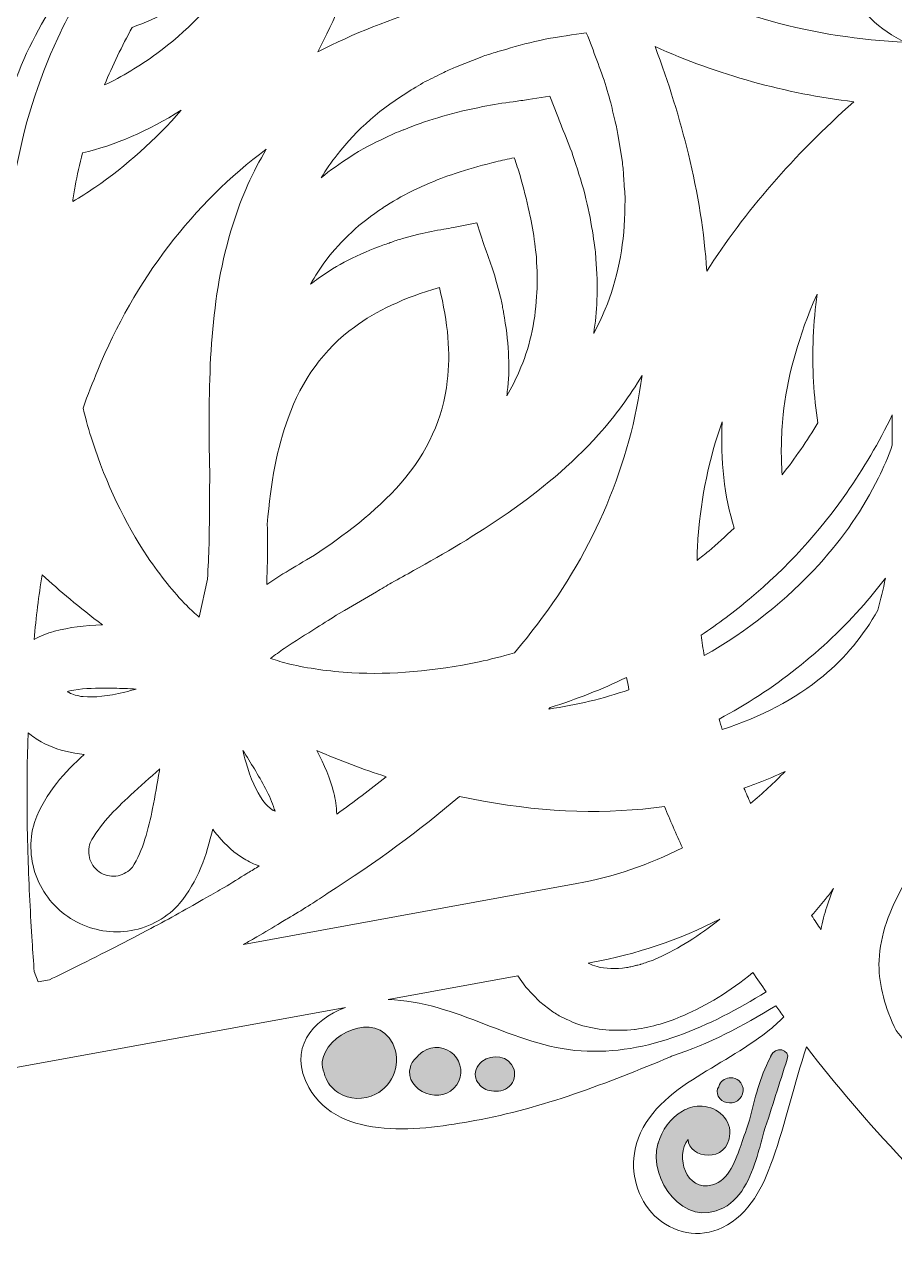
# Model space of a CAD drawing. Header units: millimetres. Extents: x -197 to 1097, y -667 to 136.
# Drawn here: x 293.2 to 382.1, y -236.2 to -111.9 of the extents above; entities that cross this region are included whole.
import ezdxf

# ---------------------------------------------------------------- set-up
doc = ezdxf.new("R2010")
doc.units = ezdxf.units.MM
doc.header["$MEASUREMENT"] = 0
doc.layers.add('engraving', color=7, linetype='Continuous')
doc.layers.add('Layer 5', color=7, linetype='Continuous')

# ---------------------------------------------------------------- blocks, each defined once
blk = doc.blocks.new('block 2')
at = {"layer": 'engraving'}
h = blk.add_hatch(color=1, dxfattribs=at)
h.dxf.hatch_style = 2
edge = h.paths.add_edge_path()
edge.add_spline(control_points=[(323.59, -217.95), (323.55, -218.33), (323.61, -218.72), (323.79, -219.1), (323.83, -219.29), (323.89, -219.49), (323.98, -219.69), (324.26, -220.32), (324.71, -220.81), (325.25, -221.14), (326.36, -221.83), (327.84, -221.9), (329.04, -221.29), (330.87, -220.34), (331.74, -217.97), (330.79, -216.11), (329.01, -212.62), (323.87, -215.19), (323.59, -217.95)], knot_values=[0, 0, 0, 0, 1, 1, 1, 2, 2, 2, 3, 3, 3, 4, 4, 4, 5, 5, 5, 6, 6, 6, 6], degree=3, periodic=1)
h = blk.add_hatch(color=1, dxfattribs=at)
h.dxf.hatch_style = 2
edge = h.paths.add_edge_path()
edge.add_spline(control_points=[(333.89, -216.9), (333.67, -217.04), (333.46, -217.23), (333.3, -217.44), (332.97, -217.71), (332.72, -218.06), (332.59, -218.48), (332.23, -219.7), (333.08, -220.76), (334.18, -221.18), (335.32, -221.61), (336.62, -221.37), (337.33, -220.32), (337.99, -219.35), (337.85, -218.04), (337.02, -217.22), (336.19, -216.39), (334.88, -216.28), (333.89, -216.9)], knot_values=[0, 0, 0, 0, 1, 1, 1, 2, 2, 2, 3, 3, 3, 4, 4, 4, 5, 5, 5, 6, 6, 6, 6], degree=3, periodic=1)
h = blk.add_hatch(color=1, dxfattribs=at)
h.dxf.hatch_style = 2
edge = h.paths.add_edge_path()
edge.add_spline(control_points=[(339.9, -217.93), (339.34, -218.36), (339.06, -219.07), (339.3, -219.75), (339.36, -219.92), (339.45, -220.06), (339.57, -220.19), (339.84, -220.63), (340.34, -220.88), (340.87, -220.95), (341.52, -221.04), (342.21, -220.94), (342.71, -220.47), (343.2, -220.02), (343.37, -219.33), (343.15, -218.69), (342.67, -217.33), (340.96, -217.12), (339.9, -217.93)], knot_values=[0, 0, 0, 0, 1, 1, 1, 2, 2, 2, 3, 3, 3, 4, 4, 4, 5, 5, 5, 6, 6, 6, 6], degree=3, periodic=1)
h = blk.add_hatch(color=1, dxfattribs=at)
h.dxf.hatch_style = 2
edge = h.paths.add_edge_path()
edge.add_spline(control_points=[(369.42, -217.37), (369.41, -217.4), (369.39, -217.44), (369.38, -217.47), (369.36, -217.5), (369.34, -217.52), (369.33, -217.56), (368.29, -219.59), (367.77, -221.75), (367.24, -223.92), (366.95, -224.76), (366.67, -225.6), (366.37, -226.44), (365.87, -227.88), (365.17, -230.11), (363.44, -230.56), (360.74, -231.28), (359.62, -227.64), (360.96, -225.92), (360.98, -227.82), (365.06, -228.49), (365.22, -225.29), (365.3, -223.63), (363.68, -222.45), (362.12, -222.49), (361.49, -222.51), (360.91, -222.7), (360.38, -223), (359.17, -223.69), (358.26, -225.01), (357.9, -226.29), (357.89, -226.31), (357.88, -226.33), (357.88, -226.35), (356.88, -229.98), (360.53, -235.04), (364.57, -232.9), (366.63, -231.81), (367.5, -229.32), (368.12, -227.25), (368.33, -226.55), (368.51, -225.84), (368.69, -225.13), (369.54, -222.67), (370.27, -220.16), (371.09, -217.71), (371.45, -216.66), (369.77, -216.33), (369.42, -217.37)], knot_values=[0, 0, 0, 0, 1, 1, 1, 2, 2, 2, 3, 3, 3, 4, 4, 4, 5, 5, 5, 6, 6, 6, 7, 7, 7, 8, 8, 8, 9, 9, 9, 10, 10, 10, 11, 11, 11, 12, 12, 12, 13, 13, 13, 14, 14, 14, 15, 15, 15, 16, 16, 16, 16], degree=3, periodic=1)
h = blk.add_hatch(color=1, dxfattribs=at)
h.dxf.hatch_style = 2
edge = h.paths.add_edge_path()
edge.add_spline(control_points=[(364.17, -220.29), (364.17, -220.29), (364.17, -220.29), (364.17, -220.29), (364.14, -220.37), (364.11, -220.44), (364.09, -220.52), (363.88, -220.8), (363.88, -221.15), (364.04, -221.49), (364.38, -222.16), (365.37, -222.39), (366, -221.95), (366.67, -221.47), (366.81, -220.43), (366.15, -219.89), (365.92, -219.7), (365.62, -219.6), (365.32, -219.6), (364.85, -219.61), (364.39, -219.84), (364.17, -220.29)], knot_values=[0, 0, 0, 0, 1, 1, 1, 2, 2, 2, 3, 3, 3, 4, 4, 4, 5, 5, 5, 6, 6, 6, 7, 7, 7, 7], degree=3, periodic=1)
at = {"layer": 'engraving', "lineweight": 0}
for points, knots in [([(323.59, -217.95), (323.55, -218.33), (323.61, -218.72), (323.79, -219.1), (323.83, -219.29), (323.89, -219.49), (323.98, -219.69), (324.26, -220.32), (324.71, -220.81), (325.25, -221.14), (326.36, -221.83), (327.84, -221.9), (329.04, -221.29), (330.87, -220.34), (331.74, -217.97), (330.79, -216.11), (329.01, -212.62), (323.87, -215.19), (323.59, -217.95)], [0, 0, 0, 0, 1, 1, 1, 2, 2, 2, 3, 3, 3, 4, 4, 4, 5, 5, 5, 6, 6, 6, 6]), ([(333.89, -216.9), (333.67, -217.04), (333.46, -217.23), (333.3, -217.44), (332.97, -217.71), (332.72, -218.06), (332.59, -218.48), (332.23, -219.7), (333.08, -220.76), (334.18, -221.18), (335.32, -221.61), (336.62, -221.37), (337.33, -220.32), (337.99, -219.35), (337.85, -218.04), (337.02, -217.22), (336.19, -216.39), (334.88, -216.28), (333.89, -216.9)], [0, 0, 0, 0, 1, 1, 1, 2, 2, 2, 3, 3, 3, 4, 4, 4, 5, 5, 5, 6, 6, 6, 6]), ([(339.9, -217.93), (339.34, -218.36), (339.06, -219.07), (339.3, -219.75), (339.36, -219.92), (339.45, -220.06), (339.57, -220.19), (339.84, -220.63), (340.34, -220.88), (340.87, -220.95), (341.52, -221.04), (342.21, -220.94), (342.71, -220.47), (343.2, -220.02), (343.37, -219.33), (343.15, -218.69), (342.67, -217.33), (340.96, -217.12), (339.9, -217.93)], [0, 0, 0, 0, 1, 1, 1, 2, 2, 2, 3, 3, 3, 4, 4, 4, 5, 5, 5, 6, 6, 6, 6]), ([(369.42, -217.37), (369.41, -217.4), (369.39, -217.44), (369.38, -217.47), (369.36, -217.5), (369.34, -217.52), (369.33, -217.56), (368.29, -219.59), (367.77, -221.75), (367.24, -223.92), (366.95, -224.76), (366.67, -225.6), (366.37, -226.44), (365.87, -227.88), (365.17, -230.11), (363.44, -230.56), (360.74, -231.28), (359.62, -227.64), (360.96, -225.92), (360.98, -227.82), (365.06, -228.49), (365.22, -225.29), (365.3, -223.63), (363.68, -222.45), (362.12, -222.49), (361.49, -222.51), (360.91, -222.7), (360.38, -223), (359.17, -223.69), (358.26, -225.01), (357.9, -226.29), (357.89, -226.31), (357.88, -226.33), (357.88, -226.35), (356.88, -229.98), (360.53, -235.04), (364.57, -232.9), (366.63, -231.81), (367.5, -229.32), (368.12, -227.25), (368.33, -226.55), (368.51, -225.84), (368.69, -225.13), (369.54, -222.67), (370.27, -220.16), (371.09, -217.71), (371.45, -216.66), (369.77, -216.33), (369.42, -217.37)], [0, 0, 0, 0, 1, 1, 1, 2, 2, 2, 3, 3, 3, 4, 4, 4, 5, 5, 5, 6, 6, 6, 7, 7, 7, 8, 8, 8, 9, 9, 9, 10, 10, 10, 11, 11, 11, 12, 12, 12, 13, 13, 13, 14, 14, 14, 15, 15, 15, 16, 16, 16, 16]), ([(364.17, -220.29), (364.17, -220.29), (364.17, -220.29), (364.17, -220.29), (364.14, -220.37), (364.11, -220.44), (364.09, -220.52), (363.88, -220.8), (363.88, -221.15), (364.04, -221.49), (364.38, -222.16), (365.37, -222.39), (366, -221.95), (366.67, -221.47), (366.81, -220.43), (366.15, -219.89), (365.92, -219.7), (365.62, -219.6), (365.32, -219.6), (364.85, -219.61), (364.39, -219.84), (364.17, -220.29)], [0, 0, 0, 0, 1, 1, 1, 2, 2, 2, 3, 3, 3, 4, 4, 4, 5, 5, 5, 6, 6, 6, 7, 7, 7, 7])]:
    blk.add_open_spline(points, degree=3, knots=knots, dxfattribs=at)

msp = doc.modelspace()

# ---------------------------------------------------------------- linework, layer by layer
at = {"layer": 'Layer 5', "lineweight": 0}
for points, knots in [([(577.26, -48.98), (577.26, -48.98), (556.16, -24.14), (556.16, -24.14), (558.66, -25.37), (561.46, -25.24), (563.31, -22.13), (566.59, -16.58), (561.23, -9.82), (557.77, -5.76), (553.22, -0.39), (547.68, 4.04), (542.12, 8.3), (542.05, 8.35), (541.99, 8.38), (541.92, 8.41), (539.24, 10.86), (536.13, 12.85), (532.93, 14.61), (533.15, 15.09), (533.37, 15.57), (533.59, 16.05), (534.04, 15.91), (534.5, 15.76), (534.95, 15.58), (537.78, 14.45), (540.34, 12.81), (543.03, 11.41), (545.81, 9.98), (549.04, 8.88), (552.11, 9.89), (554.45, 10.66), (556.4, 12.63), (557, 15.01), (557.64, 17.52), (556.78, 20.13), (554.58, 21.64), (552.02, 23.39), (548.84, 23.11), (545.98, 22.58), (542.37, 21.91), (538.84, 20.85), (535.28, 20.02), (537.09, 24.45), (538.75, 29.15), (540.25, 34.11), (540.57, 35.17), (540.43, 36.35), (539.86, 37.34), (539.29, 38.32), (538.34, 39.04), (537.25, 39.29), (531.4, 40.66), (525.73, 41.67), (520.3, 42.32), (523.17, 45.55), (526.39, 48.49), (529.22, 51.79), (531.11, 54), (532.93, 56.62), (532.7, 59.71), (532.5, 62.37), (530.67, 64.42), (528.17, 65.12), (525.81, 65.79), (523.13, 65.09), (521.29, 63.45), (518.88, 61.29), (518.22, 57.94), (518.07, 54.82), (517.93, 51.79), (518.07, 48.75), (517.64, 45.74), (517.49, 44.69), (517.24, 43.67), (516.92, 42.68), (516.53, 42.71), (516.13, 42.76), (515.74, 42.79), (515.91, 46.98), (515.82, 51.27), (514.92, 55.37), (514.92, 55.43), (514.93, 55.51), (514.91, 55.59), (514.01, 62.54), (512.94, 69.55), (510.57, 76.17), (508.78, 81.2), (505.61, 89.22), (499.16, 89.15), (495.82, 89.11), (494.27, 87.09), (493.91, 84.59), (493.91, 84.59), (484.42, 111.18), (484.42, 111.18), (484.42, 111.18), (483.8, 112.89), (483.8, 112.89), (483.1, 114.68), (481.28, 115.73), (479.35, 115.44), (479.35, 115.44), (446.04, 109.36), (446.04, 109.36), (448.87, 110.84), (450.71, 113.54), (448.72, 117.06), (445.56, 122.68), (437.03, 121.42), (431.78, 120.46), (424.86, 119.19), (418.25, 116.62), (411.78, 113.92), (411.71, 113.89), (411.65, 113.85), (411.59, 113.81), (408.18, 112.73), (404.95, 111.07), (401.88, 109.22), (401.57, 109.66), (401.25, 110.1), (400.93, 110.54), (401.24, 110.82), (401.56, 111.1), (401.89, 111.36), (404.29, 113.24), (406.99, 114.64), (409.54, 116.28), (412.17, 117.96), (414.73, 120.21), (415.4, 123.38), (415.91, 125.79), (415.17, 128.46), (413.41, 130.17), (411.56, 131.98), (408.87, 132.54), (406.46, 131.38), (403.67, 130.04), (402.31, 127.15), (401.35, 124.41), (400.15, 121.01), (399.3, 117.5), (398.27, 114.06), (395.43, 117.68), (392.31, 121.32), (388.91, 124.94), (388.15, 125.75), (387.06, 126.21), (385.92, 126.21), (384.78, 126.21), (383.69, 125.75), (382.93, 124.93), (378.72, 120.45), (374.93, 115.95), (371.6, 111.47), (370.12, 115.75), (369.18, 120.22), (367.66, 124.5), (366.7, 127.24), (365.34, 130.13), (362.55, 131.47), (360.14, 132.63), (357.45, 132.07), (355.6, 130.26), (353.84, 128.55), (353.1, 125.88), (353.61, 123.46), (354.28, 120.3), (356.84, 118.05), (359.47, 116.36), (362.02, 114.73), (364.72, 113.33), (367.12, 111.45), (368.09, 110.68), (368.95, 109.82), (369.74, 108.91), (369.54, 108.62), (369.34, 108.34), (369.14, 108.05), (369.13, 108.06), (369.11, 108.07), (369.1, 108.08), (365.45, 110.42), (361.56, 112.59), (357.42, 113.9), (357.36, 113.94), (357.3, 113.98), (357.23, 114.01), (350.76, 116.7), (344.15, 119.28), (337.23, 120.54), (331.98, 121.5), (323.45, 122.77), (320.29, 117.15), (318.55, 114.07), (319.74, 111.62), (321.96, 110.06), (321.96, 110.06), (294.25, 115.12), (294.25, 115.12), (294.25, 115.12), (292.46, 115.44), (292.46, 115.44), (290.56, 115.73), (288.74, 114.68), (288.03, 112.87), (288.03, 112.87), (275.71, 78.36), (275.71, 78.36), (276.97, 82.41), (276.15, 87.37), (270.89, 87.43), (264.45, 87.5), (261.28, 79.48), (259.48, 74.45), (257.12, 67.83), (256.04, 60.81), (255.14, 53.86), (255.13, 53.78), (255.13, 53.71), (255.14, 53.64), (254.35, 50.05), (254.18, 46.31), (254.27, 42.62), (253.75, 42.56), (253.24, 42.52), (252.72, 42.46), (252.6, 42.97), (252.49, 43.49), (252.42, 44.02), (251.98, 47.03), (252.12, 50.07), (251.98, 53.1), (251.84, 56.22), (251.17, 59.56), (248.76, 61.72), (246.93, 63.37), (244.25, 64.07), (241.88, 63.4), (239.39, 62.7), (237.56, 60.65), (237.36, 57.99), (237.12, 54.9), (238.95, 52.28), (240.84, 50.07), (243.27, 47.23), (246.01, 44.65), (248.55, 41.93), (244.04, 41.28), (239.37, 40.41), (234.59, 39.29), (233.5, 39.04), (232.55, 38.32), (231.98, 37.34), (231.41, 36.35), (231.27, 35.17), (231.59, 34.11), (233.35, 28.31), (235.32, 22.84), (237.5, 17.78), (232.94, 18.63), (228.5, 20.09), (223.92, 20.94), (221.07, 21.48), (217.88, 21.75), (215.33, 20), (213.12, 18.49), (212.26, 15.89), (212.9, 13.38), (213.5, 11), (215.45, 9.02), (217.79, 8.26), (220.87, 7.25), (224.1, 8.34), (226.87, 9.78), (229.56, 11.17), (232.13, 12.81), (234.95, 13.94), (236.19, 14.44), (237.45, 14.77), (238.73, 15), (238.87, 14.69), (239.01, 14.38), (239.16, 14.07), (239.06, 14.06), (238.96, 14.03), (238.86, 13.98), (235.01, 11.98), (231.19, 9.7), (227.98, 6.77), (227.91, 6.75), (227.85, 6.71), (227.79, 6.66), (222.22, 2.41), (216.68, -2.03), (212.13, -7.39), (208.67, -11.46), (203.31, -18.21), (206.6, -23.76), (208.71, -27.33), (212.09, -26.98), (214.83, -25.15), (214.83, -25.15), (195.76, -47.59), (195.76, -47.59), (195.76, -47.59), (194.58, -48.98), (194.58, -48.98), (193.38, -50.49), (193.38, -52.59), (194.6, -54.11), (194.6, -54.11), (217.81, -81.43), (217.81, -81.43), (214.93, -78.44), (210.29, -76.92), (207.64, -81.4), (204.36, -86.94), (209.72, -93.7), (213.17, -97.77), (217.73, -103.13), (223.27, -107.56), (228.83, -111.82), (228.9, -111.87), (228.96, -111.9), (229.02, -111.93), (231.86, -114.52), (235.18, -116.61), (238.57, -118.43), (238.37, -118.87), (238.17, -119.31), (237.97, -119.76), (237.31, -119.58), (236.65, -119.36), (236, -119.1), (233.17, -117.97), (230.61, -116.33), (227.91, -114.94), (225.14, -113.5), (221.91, -112.41), (218.84, -113.42), (216.5, -114.18), (214.55, -116.16), (213.95, -118.53), (213.31, -121.04), (214.17, -123.65), (216.37, -125.16), (218.93, -126.91), (222.11, -126.64), (224.97, -126.1), (228.84, -125.38), (232.62, -124.23), (236.45, -123.37), (234.68, -127.72), (233.06, -132.33), (231.59, -137.18), (231.27, -138.25), (231.41, -139.43), (231.98, -140.41), (232.55, -141.4), (233.5, -142.11), (234.59, -142.37), (240.28, -143.7), (245.8, -144.69), (251.09, -145.34), (248.12, -148.78), (244.7, -151.85), (241.73, -155.32), (239.84, -157.53), (238.01, -160.14), (238.25, -163.23), (238.45, -165.9), (240.28, -167.94), (242.78, -168.65), (245.14, -169.31), (247.82, -168.61), (249.66, -166.97), (252.07, -164.81), (252.73, -161.47), (252.88, -158.35), (253.02, -155.32), (252.88, -152.28), (253.31, -149.26), (253.49, -148.02), (253.8, -146.84), (254.21, -145.68), (254.55, -145.72), (254.9, -145.75), (255.24, -145.78), (255.24, -145.81), (255.23, -145.84), (255.23, -145.87), (255.03, -150.2), (255.1, -154.65), (256.03, -158.89), (256.03, -158.96), (256.02, -159.03), (256.03, -159.11), (256.94, -166.06), (258.01, -173.07), (260.37, -179.7), (262.17, -184.72), (265.34, -192.75), (271.78, -192.67), (276.54, -192.62), (277.67, -188.56), (276.91, -184.8), (276.91, -184.8), (287.42, -214.25), (287.42, -214.25), (287.42, -214.25), (288.04, -215.96), (288.04, -215.96), (288.74, -217.76), (290.56, -218.81), (292.49, -218.52), (292.49, -218.52), (325.96, -212.4), (325.96, -212.4), (322.57, -213.73), (320.01, -216.64), (322.22, -220.59), (325.38, -226.2), (333.92, -224.94), (339.17, -223.98), (346.09, -222.72), (352.7, -220.14), (359.17, -217.45), (359.24, -217.42), (359.3, -217.38), (359.36, -217.34), (363.08, -216.16), (366.59, -214.29), (369.91, -212.23), (370.18, -212.61), (370.46, -212.99), (370.74, -213.37), (370.21, -213.91), (369.66, -214.41), (369.06, -214.88), (366.66, -216.76), (363.96, -218.16), (361.4, -219.8), (358.78, -221.48), (356.21, -223.73), (355.55, -226.9), (355.04, -229.31), (355.78, -231.98), (357.54, -233.7), (359.39, -235.5), (362.08, -236.07), (364.49, -234.91), (367.28, -233.57), (368.63, -230.68), (369.6, -227.93), (370.94, -224.16), (371.83, -220.24), (373.04, -216.44), (376.01, -220.29), (379.32, -224.16), (382.93, -228.01), (383.69, -228.82), (384.78, -229.29), (385.92, -229.29), (387.06, -229.29), (388.15, -228.82), (388.91, -228.01), (392.82, -223.85), (396.36, -219.67), (399.52, -215.51), (400.9, -219.63), (401.83, -223.91), (403.28, -228.02), (404.25, -230.76), (405.6, -233.66), (408.4, -235), (410.81, -236.15), (413.5, -235.59), (415.35, -233.79), (417.11, -232.07), (417.84, -229.4), (417.34, -226.99), (416.67, -223.82), (414.11, -221.57), (411.48, -219.89), (408.93, -218.25), (406.22, -216.85), (403.83, -214.97), (402.99, -214.31), (402.22, -213.58), (401.52, -212.8), (401.75, -212.48), (401.98, -212.15), (402.21, -211.83), (405.76, -214.08), (409.52, -216.15), (413.53, -217.43), (413.58, -217.47), (413.65, -217.5), (413.72, -217.54), (420.19, -220.23), (426.8, -222.81), (433.72, -224.07), (438.97, -225.03), (447.5, -226.29), (450.66, -220.68), (452.78, -216.9), (450.53, -214.08), (447.36, -212.68), (447.36, -212.68), (477.59, -218.2), (477.59, -218.2), (477.59, -218.2), (479.38, -218.52), (479.38, -218.52), (481.28, -218.8), (483.1, -217.75), (483.81, -215.94), (483.81, -215.94), (494.72, -185.4), (494.72, -185.4), (494.79, -188.34), (496.28, -190.91), (500.06, -190.95), (506.5, -191.02), (509.67, -183), (511.47, -177.97), (513.83, -171.35), (514.9, -164.34), (515.81, -157.39), (515.82, -157.31), (515.82, -157.24), (515.81, -157.17), (516.63, -153.45), (516.78, -149.59), (516.67, -145.78), (517.16, -145.73), (517.65, -145.69), (518.14, -145.64), (518.3, -146.26), (518.44, -146.89), (518.53, -147.54), (518.96, -150.56), (518.82, -153.6), (518.96, -156.63), (519.11, -159.75), (519.78, -163.09), (522.19, -165.25), (524.02, -166.89), (526.7, -167.59), (529.06, -166.92), (531.56, -166.22), (533.39, -164.17), (533.59, -161.51), (533.83, -158.42), (532, -155.8), (530.11, -153.59), (527.59, -150.65), (524.75, -148), (522.14, -145.16), (527.01, -144.51), (532.06, -143.58), (537.26, -142.37), (538.34, -142.11), (539.29, -141.4), (539.86, -140.41), (540.43, -139.43), (540.57, -138.25), (540.25, -137.18), (538.57, -131.64), (536.69, -126.41), (534.63, -121.54), (538.78, -122.4), (542.85, -123.69), (547.02, -124.47), (549.88, -125), (553.07, -125.28), (555.62, -123.53), (557.83, -122.02), (558.69, -119.41), (558.05, -116.9), (557.44, -114.52), (555.5, -112.55), (553.16, -111.78), (550.08, -110.77), (546.85, -111.87), (544.08, -113.3), (541.38, -114.7), (538.82, -116.34), (536, -117.47), (535.08, -117.83), (534.16, -118.11), (533.22, -118.32), (533.05, -117.94), (532.87, -117.56), (532.7, -117.18), (536.34, -115.26), (539.93, -113.07), (542.97, -110.3), (543.03, -110.27), (543.1, -110.24), (543.16, -110.19), (548.73, -105.93), (554.26, -101.5), (558.82, -96.13), (562.27, -92.07), (567.64, -85.31), (564.35, -79.77), (562.49, -76.62), (559.66, -76.52), (557.13, -77.79), (557.13, -77.79), (576.08, -55.48), (576.08, -55.48), (576.08, -55.48), (577.26, -54.09), (577.26, -54.09), (578.46, -52.59), (578.46, -50.49), (577.26, -48.98)], [0, 0, 0, 0, 1, 1, 1, 2, 2, 2, 3, 3, 3, 4, 4, 4, 5, 5, 5, 6, 6, 6, 7, 7, 7, 8, 8, 8, 9, 9, 9, 10, 10, 10, 11, 11, 11, 12, 12, 12, 13, 13, 13, 14, 14, 14, 15, 15, 15, 16, 16, 16, 17, 17, 17, 18, 18, 18, 19, 19, 19, 20, 20, 20, 21, 21, 21, 22, 22, 22, 23, 23, 23, 24, 24, 24, 25, 25, 25, 26, 26, 26, 27, 27, 27, 28, 28, 28, 29, 29, 29, 30, 30, 30, 31, 31, 31, 32, 32, 32, 33, 33, 33, 34, 34, 34, 35, 35, 35, 36, 36, 36, 37, 37, 37, 38, 38, 38, 39, 39, 39, 40, 40, 40, 41, 41, 41, 42, 42, 42, 43, 43, 43, 44, 44, 44, 45, 45, 45, 46, 46, 46, 47, 47, 47, 48, 48, 48, 49, 49, 49, 50, 50, 50, 51, 51, 51, 52, 52, 52, 53, 53, 53, 54, 54, 54, 55, 55, 55, 56, 56, 56, 57, 57, 57, 58, 58, 58, 59, 59, 59, 60, 60, 60, 61, 61, 61, 62, 62, 62, 63, 63, 63, 64, 64, 64, 65, 65, 65, 66, 66, 66, 67, 67, 67, 68, 68, 68, 69, 69, 69, 70, 70, 70, 71, 71, 71, 72, 72, 72, 73, 73, 73, 74, 74, 74, 75, 75, 75, 76, 76, 76, 77, 77, 77, 78, 78, 78, 79, 79, 79, 80, 80, 80, 81, 81, 81, 82, 82, 82, 83, 83, 83, 84, 84, 84, 85, 85, 85, 86, 86, 86, 87, 87, 87, 88, 88, 88, 89, 89, 89, 90, 90, 90, 91, 91, 91, 92, 92, 92, 93, 93, 93, 94, 94, 94, 95, 95, 95, 96, 96, 96, 97, 97, 97, 98, 98, 98, 99, 99, 99, 100, 100, 100, 101, 101, 101, 102, 102, 102, 103, 103, 103, 104, 104, 104, 105, 105, 105, 106, 106, 106, 107, 107, 107, 108, 108, 108, 109, 109, 109, 110, 110, 110, 111, 111, 111, 112, 112, 112, 113, 113, 113, 114, 114, 114, 115, 115, 115, 116, 116, 116, 117, 117, 117, 118, 118, 118, 119, 119, 119, 120, 120, 120, 121, 121, 121, 122, 122, 122, 123, 123, 123, 124, 124, 124, 125, 125, 125, 126, 126, 126, 127, 127, 127, 128, 128, 128, 129, 129, 129, 130, 130, 130, 131, 131, 131, 132, 132, 132, 133, 133, 133, 134, 134, 134, 135, 135, 135, 136, 136, 136, 137, 137, 137, 138, 138, 138, 139, 139, 139, 140, 140, 140, 141, 141, 141, 142, 142, 142, 143, 143, 143, 144, 144, 144, 145, 145, 145, 146, 146, 146, 147, 147, 147, 148, 148, 148, 149, 149, 149, 150, 150, 150, 151, 151, 151, 152, 152, 152, 153, 153, 153, 154, 154, 154, 155, 155, 155, 156, 156, 156, 157, 157, 157, 158, 158, 158, 159, 159, 159, 160, 160, 160, 161, 161, 161, 162, 162, 162, 163, 163, 163, 164, 164, 164, 165, 165, 165, 166, 166, 166, 167, 167, 167, 168, 168, 168, 169, 169, 169, 170, 170, 170, 171, 171, 171, 172, 172, 172, 173, 173, 173, 174, 174, 174, 175, 175, 175, 176, 176, 176, 177, 177, 177, 178, 178, 178, 179, 179, 179, 180, 180, 180, 181, 181, 181, 182, 182, 182, 183, 183, 183, 184, 184, 184, 185, 185, 185, 186, 186, 186, 187, 187, 187, 188, 188, 188, 189, 189, 189, 190, 190, 190, 191, 191, 191, 192, 192, 192, 193, 193, 193, 194, 194, 194, 195, 195, 195, 196, 196, 196, 197, 197, 197, 198, 198, 198, 199, 199, 199, 200, 200, 200, 201, 201, 201, 202, 202, 202, 203, 203, 203, 204, 204, 204, 205, 205, 205, 206, 206, 206, 207, 207, 207, 207]), ([(356.89, -106.59), (358.57, -106.64), (360.33, -106.26), (361.57, -105.82), (368.98, -103.24), (372.76, -95.74), (374.54, -88.79), (375.79, -83.89), (376.22, -78.79), (377.17, -73.82), (377.81, -70.47), (378.73, -67.22), (379.91, -64.07), (381.11, -64.66), (382.42, -65.08), (383.79, -65.3), (383.35, -67.94), (382.73, -70.57), (381.91, -73.15), (380.54, -77.45), (378.66, -81.59), (377.17, -85.85), (374.71, -92.93), (373.28, -101.06), (377.1, -107.98), (378.4, -110.33), (380.5, -112.58), (383.19, -113.72), (373.73, -113.31), (364.81, -110.78), (356.89, -106.59)], [0, 0, 0, 0, 1, 1, 1, 2, 2, 2, 3, 3, 3, 4, 4, 4, 5, 5, 5, 6, 6, 6, 7, 7, 7, 8, 8, 8, 9, 9, 9, 10, 10, 10, 10]), ([(345.94, -107.43), (341.96, -108.13), (338.25, -109.01), (334.64, -110.11), (330.66, -111.3), (326.8, -112.84), (323.12, -114.69), (326.53, -108.25), (329.12, -100.84), (330.82, -92.6), (335.04, -98.24), (340.22, -103.32), (345.94, -107.43)], [0, 0, 0, 0, 1, 1, 1, 2, 2, 2, 3, 3, 3, 4, 4, 4, 4]), ([(291.64, -119.37), (291.64, -119.37), (291.64, -119.37), (291.64, -119.37), (292.8, -115.78), (294.36, -112.52), (296.29, -109.64), (296.91, -108.69), (297.62, -107.75), (298.46, -106.77), (298.46, -106.77), (301.12, -105.24), (301.12, -105.24), (299.37, -107.85), (297.85, -110.55), (296.57, -113.29), (294.53, -117.65), (293.06, -122.39), (292.2, -127.36), (291.87, -129.27), (291.65, -131.28), (291.53, -133.34), (290.82, -133.64), (290.09, -133.92), (289.35, -134.2), (289.34, -129.14), (290.12, -124.04), (291.64, -119.37)], [0, 0, 0, 0, 1, 1, 1, 2, 2, 2, 3, 3, 3, 4, 4, 4, 5, 5, 5, 6, 6, 6, 7, 7, 7, 8, 8, 8, 9, 9, 9, 9]), ([(306.7, -114.87), (304.91, -116.17), (303.12, -117.25), (301.35, -118.09), (302.17, -116.09), (303.11, -114.12), (304.17, -112.21), (306.76, -111.24), (309.41, -109.91), (312.05, -108.26), (312.05, -108.26), (312.05, -108.26), (312.05, -108.26), (313.18, -107.55), (314.27, -106.81), (315.31, -106.03), (315.31, -106.03), (315.02, -106.44), (315.02, -106.44), (312.35, -109.96), (309.63, -112.72), (306.7, -114.87)], [0, 0, 0, 0, 1, 1, 1, 2, 2, 2, 3, 3, 3, 4, 4, 4, 5, 5, 5, 6, 6, 6, 7, 7, 7, 7]), ([(351.54, -135.86), (351.54, -135.86), (351.49, -135.15), (351.49, -135.15), (351.49, -135.15), (351.47, -134.94), (351.47, -134.94), (351.42, -134.63), (351.37, -134.32), (351.32, -133.99), (351.32, -133.99), (351.31, -133.88), (351.31, -133.88), (351.14, -132.72), (350.96, -131.51), (350.64, -130.27), (350.35, -128.84), (349.91, -127.51), (349.49, -126.22), (349.49, -126.22), (349.33, -125.7), (349.33, -125.7), (348.99, -124.67), (348.6, -123.69), (348.21, -122.75), (348.01, -122.27), (347.82, -121.79), (347.64, -121.32), (347.64, -121.32), (346.84, -119.23), (346.84, -119.23), (346.84, -119.23), (344.63, -119.58), (344.63, -119.58), (344.14, -119.66), (343.63, -119.73), (343.09, -119.8), (342.08, -119.94), (341.04, -120.08), (340, -120.3), (340, -120.3), (339.47, -120.42), (339.47, -120.42), (338.14, -120.7), (336.77, -120.98), (335.38, -121.45), (334.14, -121.78), (333.01, -122.23), (331.91, -122.67), (331.91, -122.67), (331.85, -122.69), (331.85, -122.69), (331.54, -122.81), (331.23, -122.93), (330.92, -123.05), (330.92, -123.05), (330.07, -123.46), (330.07, -123.46), (328.84, -124.05), (327.57, -124.67), (326.41, -125.46), (325.38, -126.11), (324.39, -126.82), (323.47, -127.58), (323.98, -126.76), (324.53, -125.97), (325.11, -125.22), (327.1, -122.65), (329.64, -120.42), (332.68, -118.6), (332.68, -118.6), (332.88, -118.48), (332.88, -118.48), (333.55, -118.07), (334.18, -117.68), (334.86, -117.38), (335.17, -117.23), (335.48, -117.08), (335.81, -116.91), (336.31, -116.66), (336.79, -116.42), (337.19, -116.26), (337.19, -116.26), (339.89, -115.21), (339.89, -115.21), (340.28, -115.05), (340.76, -114.91), (341.27, -114.76), (341.63, -114.66), (341.98, -114.56), (342.34, -114.45), (343.61, -114.03), (344.94, -113.73), (346.35, -113.42), (346.35, -113.42), (346.36, -113.41), (346.36, -113.41), (347.85, -113.15), (349.23, -112.94), (350.56, -112.75), (351.32, -114.64), (352, -116.51), (352.6, -118.28), (352.89, -119.27), (353.09, -120.03), (353.25, -120.74), (353.32, -121.1), (353.41, -121.46), (353.5, -121.82), (353.63, -122.33), (353.76, -122.82), (353.82, -123.33), (353.82, -123.33), (354.25, -126.03), (354.25, -126.03), (354.32, -126.54), (354.35, -127.07), (354.39, -127.64), (354.41, -127.99), (354.43, -128.34), (354.47, -128.75), (354.54, -129.39), (354.52, -130.11), (354.5, -130.86), (354.5, -130.86), (354.49, -131.18), (354.49, -131.18), (354.41, -134.71), (353.73, -138.02), (352.49, -141.02), (352.14, -141.86), (351.75, -142.68), (351.32, -143.49), (351.49, -142.37), (351.6, -141.24), (351.64, -140.09), (351.73, -138.62), (351.63, -137.22), (351.54, -135.86)], [0, 0, 0, 0, 1, 1, 1, 2, 2, 2, 3, 3, 3, 4, 4, 4, 5, 5, 5, 6, 6, 6, 7, 7, 7, 8, 8, 8, 9, 9, 9, 10, 10, 10, 11, 11, 11, 12, 12, 12, 13, 13, 13, 14, 14, 14, 15, 15, 15, 16, 16, 16, 17, 17, 17, 18, 18, 18, 19, 19, 19, 20, 20, 20, 21, 21, 21, 22, 22, 22, 23, 23, 23, 24, 24, 24, 25, 25, 25, 26, 26, 26, 27, 27, 27, 28, 28, 28, 29, 29, 29, 30, 30, 30, 31, 31, 31, 32, 32, 32, 33, 33, 33, 34, 34, 34, 35, 35, 35, 36, 36, 36, 37, 37, 37, 38, 38, 38, 39, 39, 39, 40, 40, 40, 41, 41, 41, 42, 42, 42, 43, 43, 43, 44, 44, 44, 45, 45, 45, 46, 46, 46, 46]), ([(362.87, -137.13), (362.61, -133.16), (361.98, -129.15), (360.99, -125.17), (360.11, -121.53), (358.99, -117.91), (357.59, -114.16), (363.98, -117.05), (370.92, -118.98), (377.89, -119.81), (371.74, -125.28), (366.71, -131.1), (362.87, -137.13)], [0, 0, 0, 0, 1, 1, 1, 2, 2, 2, 3, 3, 3, 4, 4, 4, 4]), ([(309.18, -120.66), (306.55, -123.7), (303.59, -126.35), (300.36, -128.57), (299.63, -129.07), (298.87, -129.55), (298.09, -130.02), (298.17, -129.48), (298.26, -128.95), (298.35, -128.43), (298.55, -127.31), (298.8, -126.17), (299.08, -125.03), (302.41, -124.28), (305.8, -122.81), (309.18, -120.66)], [0, 0, 0, 0, 1, 1, 1, 2, 2, 2, 3, 3, 3, 4, 4, 4, 5, 5, 5, 5]), ([(312.05, -155.55), (312.05, -155.55), (312.05, -155.56), (312.05, -155.56), (312.07, -156.39), (312.09, -157.23), (312.1, -158.03), (312.09, -158.66), (312.08, -159.28), (312.07, -159.92), (312.07, -159.92), (312.07, -160.97), (312.07, -160.97), (312.06, -162.29), (312.05, -163.61), (312.04, -164.85), (312.04, -164.85), (312.03, -165.08), (312.03, -165.08), (311.98, -166.18), (311.93, -167.42), (311.86, -168.62), (311.86, -168.62), (311.02, -172.52), (311.02, -172.52), (310.6, -172.15), (310.17, -171.75), (309.74, -171.32), (308.38, -169.94), (307.07, -168.3), (305.73, -166.33), (303.41, -162.84), (301.52, -158.86), (300.1, -154.5), (299.77, -153.48), (299.47, -152.41), (299.15, -151.14), (299.64, -149.77), (300.13, -148.49), (300.66, -147.25), (304.4, -138.06), (310.44, -130.17), (317.87, -124.66), (316.5, -126.94), (315.36, -129.5), (314.47, -132.29), (312.08, -139.89), (311.97, -147.63), (312.05, -155.55)], [0, 0, 0, 0, 1, 1, 1, 2, 2, 2, 3, 3, 3, 4, 4, 4, 5, 5, 5, 6, 6, 6, 7, 7, 7, 8, 8, 8, 9, 9, 9, 10, 10, 10, 11, 11, 11, 12, 12, 12, 13, 13, 13, 14, 14, 14, 15, 15, 15, 16, 16, 16, 16]), ([(342.11, -141.35), (342.08, -141.19), (342.05, -141.03), (342.01, -140.83), (341.94, -140.44), (341.86, -140.01), (341.73, -139.51), (341.73, -139.51), (341.29, -137.9), (341.29, -137.9), (341.07, -137.07), (340.78, -136.29), (340.51, -135.54), (340.51, -135.54), (340.25, -134.82), (340.14, -134.49), (340.14, -134.49), (339.37, -132.2), (339.37, -132.2), (339.37, -132.2), (337, -132.66), (337, -132.66), (336.68, -132.72), (336.35, -132.78), (336, -132.84), (335.17, -132.98), (334.31, -133.12), (333.47, -133.36), (333.47, -133.36), (331.79, -133.79), (331.79, -133.79), (331.34, -133.92), (330.94, -134.06), (330.53, -134.2), (330.37, -134.27), (330.2, -134.33), (329.96, -134.41), (327.18, -135.42), (325.04, -136.51), (323.22, -137.84), (322.93, -138.05), (322.65, -138.26), (322.37, -138.47), (322.86, -137.62), (323.4, -136.8), (323.98, -136.02), (325.52, -133.97), (327.47, -132.15), (329.8, -130.64), (329.8, -130.64), (329.82, -130.63), (329.82, -130.63), (330.72, -130.01), (331.73, -129.48), (332.81, -128.92), (332.81, -128.92), (333.31, -128.66), (333.31, -128.66), (333.62, -128.53), (333.93, -128.4), (334.25, -128.26), (335.23, -127.84), (336.16, -127.44), (337.15, -127.15), (337.15, -127.15), (337.25, -127.12), (337.25, -127.12), (338.4, -126.7), (339.61, -126.39), (340.9, -126.06), (340.9, -126.06), (341.32, -125.95), (341.32, -125.95), (341.93, -125.79), (342.55, -125.66), (343.2, -125.53), (343.42, -126.17), (343.62, -126.76), (343.79, -127.36), (343.79, -127.36), (343.91, -127.8), (343.91, -127.8), (344.26, -129.08), (344.6, -130.28), (344.83, -131.54), (344.83, -131.54), (344.85, -131.64), (344.85, -131.64), (345.08, -132.58), (345.2, -133.6), (345.34, -134.69), (345.38, -135.01), (345.42, -135.34), (345.46, -135.66), (345.46, -135.66), (345.49, -136.25), (345.49, -136.25), (345.54, -137.45), (345.59, -138.58), (345.49, -139.72), (345.33, -142.46), (344.73, -145.04), (343.7, -147.4), (343.33, -148.24), (342.91, -149.07), (342.44, -149.88), (342.48, -149.59), (342.51, -149.3), (342.54, -149.01), (342.77, -146.73), (342.63, -144.3), (342.11, -141.35)], [0, 0, 0, 0, 1, 1, 1, 2, 2, 2, 3, 3, 3, 4, 4, 4, 5, 5, 5, 6, 6, 6, 7, 7, 7, 8, 8, 8, 9, 9, 9, 10, 10, 10, 11, 11, 11, 12, 12, 12, 13, 13, 13, 14, 14, 14, 15, 15, 15, 16, 16, 16, 17, 17, 17, 18, 18, 18, 19, 19, 19, 20, 20, 20, 21, 21, 21, 22, 22, 22, 23, 23, 23, 24, 24, 24, 25, 25, 25, 26, 26, 26, 27, 27, 27, 28, 28, 28, 29, 29, 29, 30, 30, 30, 31, 31, 31, 32, 32, 32, 33, 33, 33, 34, 34, 34, 35, 35, 35, 36, 36, 36, 37, 37, 37, 37]), ([(317.97, -167.41), (317.97, -167.41), (317.99, -166.8), (317.99, -166.8), (318, -165.43), (317.99, -164.07), (317.97, -163.03), (318.31, -158.65), (318.98, -155.2), (320.1, -152.15), (321.47, -148.27), (323.8, -145.06), (326.87, -142.84), (329.07, -141.19), (331.92, -139.86), (335.55, -138.79), (336.45, -142.47), (336.71, -145.52), (336.36, -148.37), (335.97, -152.09), (334.33, -155.69), (331.65, -158.77), (329, -161.81), (325.68, -164.22), (322.78, -166.18), (321.69, -166.81), (320.77, -167.35), (319.89, -167.89), (319.89, -167.89), (319.57, -168.09), (319.57, -168.09), (319.02, -168.44), (318.47, -168.79), (317.91, -169.16), (317.93, -168.57), (317.95, -167.98), (317.97, -167.41)], [0, 0, 0, 0, 1, 1, 1, 2, 2, 2, 3, 3, 3, 4, 4, 4, 5, 5, 5, 6, 6, 6, 7, 7, 7, 8, 8, 8, 9, 9, 9, 10, 10, 10, 11, 11, 11, 12, 12, 12, 12]), ([(374.23, -152.63), (373.11, -154.47), (371.89, -156.26), (370.57, -157.94), (370.42, -156.01), (370.46, -153.96), (370.68, -151.8), (371.05, -148.21), (372.06, -144.46), (373.74, -140.36), (373.74, -140.36), (374.13, -139.47), (374.13, -139.47), (373.94, -140.9), (373.81, -142.37), (373.74, -143.86), (373.62, -147.07), (373.78, -149.94), (374.23, -152.63)], [0, 0, 0, 0, 1, 1, 1, 2, 2, 2, 3, 3, 3, 4, 4, 4, 5, 5, 5, 6, 6, 6, 6]), ([(345.56, -173.22), (344.83, -174.19), (344.07, -175.15), (343.23, -176.15), (341.88, -176.54), (340.72, -176.84), (339.61, -177.07), (335.03, -178.03), (330.66, -178.41), (326.61, -178.19), (324.21, -178.04), (322.14, -177.74), (320.28, -177.3), (319.57, -177.12), (318.91, -176.93), (318.29, -176.72), (318.76, -176.37), (319.24, -176.03), (319.71, -175.7), (320.79, -174.98), (321.93, -174.26), (323.03, -173.57), (323.8, -173.09), (324.56, -172.61), (325.3, -172.13), (325.3, -172.13), (325.86, -171.81), (325.86, -171.81), (326.93, -171.19), (328.04, -170.56), (329.12, -169.91), (329.65, -169.6), (330.18, -169.28), (330.67, -168.98), (331.42, -168.57), (332.17, -168.16), (332.91, -167.75), (339.12, -164.28), (346.21, -160.06), (351.81, -153.83), (353.55, -151.88), (355.04, -149.86), (356.26, -147.78), (355.09, -156.72), (351.36, -165.63), (345.56, -173.22)], [0, 0, 0, 0, 1, 1, 1, 2, 2, 2, 3, 3, 3, 4, 4, 4, 5, 5, 5, 6, 6, 6, 7, 7, 7, 8, 8, 8, 9, 9, 9, 10, 10, 10, 11, 11, 11, 12, 12, 12, 13, 13, 13, 14, 14, 14, 15, 15, 15, 15]), ([(365.66, -163.39), (364.76, -164.27), (363.91, -165.04), (363.07, -165.74), (362.68, -166.06), (362.28, -166.39), (361.87, -166.71), (361.88, -165.84), (361.93, -164.99), (361.99, -164.15), (362.29, -160.23), (363.11, -156.34), (364.43, -152.53), (364.25, -156.51), (364.66, -160.16), (365.66, -163.39)], [0, 0, 0, 0, 1, 1, 1, 2, 2, 2, 3, 3, 3, 4, 4, 4, 5, 5, 5, 5]), ([(362.29, -174.35), (364.04, -173.17), (365.69, -171.94), (367.19, -170.67), (371.05, -167.43), (374.4, -163.77), (377.14, -159.81), (378.88, -157.32), (380.44, -154.65), (381.82, -151.83), (381.82, -151.83), (381.82, -154.92), (381.82, -154.92), (381.39, -156.13), (380.93, -157.22), (380.41, -158.25), (378.86, -161.4), (376.82, -164.38), (374.34, -167.11), (371.04, -170.74), (367, -173.95), (362.61, -176.44), (362.49, -175.74), (362.38, -175.04), (362.29, -174.35)], [0, 0, 0, 0, 1, 1, 1, 2, 2, 2, 3, 3, 3, 4, 4, 4, 5, 5, 5, 6, 6, 6, 7, 7, 7, 8, 8, 8, 8]), ([(294.96, -168.18), (296.77, -169.82), (298.77, -171.49), (301.13, -173.3), (299.31, -173.34), (297.74, -173.55), (296.23, -173.94), (296.23, -173.94), (296.16, -173.96), (296.16, -173.96), (295.51, -174.16), (294.82, -174.41), (294.14, -174.8), (294.36, -172.51), (294.63, -170.32), (294.96, -168.18)], [0, 0, 0, 0, 1, 1, 1, 2, 2, 2, 3, 3, 3, 4, 4, 4, 5, 5, 5, 5]), ([(374.77, -178.52), (371.87, -180.89), (368.4, -182.73), (364.45, -183.98), (364.34, -183.63), (364.23, -183.28), (364.13, -182.92), (369.69, -179.98), (374.79, -175.94), (378.93, -171.2), (379.69, -170.34), (380.42, -169.44), (381.11, -168.53), (380.9, -169.63), (380.64, -170.72), (380.34, -171.79), (378.91, -174.36), (376.98, -176.69), (374.77, -178.52)], [0, 0, 0, 0, 1, 1, 1, 2, 2, 2, 3, 3, 3, 4, 4, 4, 5, 5, 5, 6, 6, 6, 6]), ([(354.92, -179.93), (352.28, -180.83), (349.53, -181.5), (346.73, -181.9), (346.78, -181.85), (346.83, -181.8), (346.88, -181.74), (349.53, -180.91), (352.14, -179.88), (354.68, -178.67), (354.76, -179.09), (354.84, -179.51), (354.92, -179.93)], [0, 0, 0, 0, 1, 1, 1, 2, 2, 2, 3, 3, 3, 4, 4, 4, 4]), ([(297.79, -180.05), (297.79, -180.05), (297.79, -180.05), (297.79, -180.05), (298.91, -179.79), (300.18, -179.76), (301.27, -179.76), (301.6, -179.76), (301.93, -179.76), (302.25, -179.77), (302.25, -179.77), (302.34, -179.77), (302.34, -179.77), (303.04, -179.78), (303.78, -179.81), (304.59, -179.85), (304.21, -179.96), (303.81, -180.07), (303.41, -180.17), (301.66, -180.59), (300.31, -180.74), (299.15, -180.63), (298.56, -180.56), (298.08, -180.42), (297.73, -180.22), (297.67, -180.19), (297.61, -180.15), (297.56, -180.11), (297.63, -180.09), (297.7, -180.07), (297.79, -180.05)], [0, 0, 0, 0, 1, 1, 1, 2, 2, 2, 3, 3, 3, 4, 4, 4, 5, 5, 5, 6, 6, 6, 7, 7, 7, 8, 8, 8, 9, 9, 9, 10, 10, 10, 10]), ([(311.75, -201.18), (309.91, -202.23), (308.01, -203.33), (306.06, -204.33), (303.67, -205.63), (301.29, -206.83), (298.41, -208.26), (297.5, -208.73), (296.56, -209.18), (295.71, -209.57), (295.71, -209.57), (294.55, -209.79), (294.55, -209.79), (294.55, -209.79), (294.17, -208.74), (294.17, -208.74), (294.09, -207.79), (294, -206.71), (293.95, -205.64), (293.79, -203.01), (293.61, -200.03), (293.54, -197.03), (293.44, -194.89), (293.44, -192.69), (293.43, -190.56), (293.43, -189.87), (293.43, -189.18), (293.43, -188.54), (293.44, -187.64), (293.47, -186.73), (293.5, -185.85), (293.5, -185.85), (293.5, -185.73), (293.5, -185.73), (293.52, -185.26), (293.53, -184.78), (293.55, -184.32), (293.95, -184.68), (294.4, -184.99), (294.88, -185.25), (295.87, -185.8), (297, -186.18), (298.31, -186.42), (298.63, -186.47), (298.94, -186.52), (299.26, -186.55), (297.33, -188.3), (295.31, -190.43), (294.22, -193.39), (294.22, -193.39), (294.18, -193.5), (294.18, -193.5), (293.62, -195.41), (293.72, -197.46), (294.49, -199.29), (295.23, -201.05), (296.55, -202.55), (298.18, -203.5), (299.83, -204.45), (301.78, -204.84), (303.69, -204.6), (305.65, -204.35), (307.48, -203.42), (308.87, -201.96), (308.87, -201.96), (308.98, -201.83), (308.98, -201.83), (310.92, -199.49), (311.77, -196.81), (312.4, -194.19), (312.56, -194.42), (312.74, -194.63), (312.91, -194.84), (313.77, -195.87), (314.66, -196.65), (315.6, -197.21), (316.09, -197.52), (316.61, -197.76), (317.15, -197.94), (316.76, -198.18), (316.37, -198.42), (315.98, -198.66), (315.98, -198.66), (315.88, -198.72), (315.88, -198.72), (315.15, -199.17), (314.33, -199.69), (313.58, -200.13), (312.98, -200.47), (312.38, -200.82), (311.75, -201.18)], [0, 0, 0, 0, 1, 1, 1, 2, 2, 2, 3, 3, 3, 4, 4, 4, 5, 5, 5, 6, 6, 6, 7, 7, 7, 8, 8, 8, 9, 9, 9, 10, 10, 10, 11, 11, 11, 12, 12, 12, 13, 13, 13, 14, 14, 14, 15, 15, 15, 16, 16, 16, 17, 17, 17, 18, 18, 18, 19, 19, 19, 20, 20, 20, 21, 21, 21, 22, 22, 22, 23, 23, 23, 24, 24, 24, 25, 25, 25, 26, 26, 26, 27, 27, 27, 28, 28, 28, 29, 29, 29, 30, 30, 30, 30]), ([(316.65, -188.02), (317.41, -189.3), (318.27, -190.74), (318.69, -192.13), (318.72, -192.21), (318.74, -192.28), (318.76, -192.35), (318.7, -192.33), (318.64, -192.3), (318.57, -192.26), (318.23, -192.06), (317.87, -191.71), (317.53, -191.26), (316.84, -190.29), (316.28, -189.03), (315.78, -187.3), (315.66, -186.91), (315.56, -186.51), (315.47, -186.13), (315.9, -186.8), (316.29, -187.42), (316.65, -188.02)], [0, 0, 0, 0, 1, 1, 1, 2, 2, 2, 3, 3, 3, 4, 4, 4, 5, 5, 5, 6, 6, 6, 7, 7, 7, 7]), ([(330.12, -188.82), (328.51, -190.11), (326.84, -191.38), (325.06, -192.65), (325.06, -191.87), (324.92, -191.13), (324.77, -190.47), (324.77, -190.47), (324.75, -190.37), (324.75, -190.37), (324.37, -188.99), (323.81, -187.62), (323.02, -186.14), (325.41, -187.17), (327.76, -188.05), (330.12, -188.82)], [0, 0, 0, 0, 1, 1, 1, 2, 2, 2, 3, 3, 3, 4, 4, 4, 5, 5, 5, 5]), ([(299.88, -195.58), (300.78, -193.79), (302.42, -192.18), (304.02, -190.68), (304.97, -189.79), (305.98, -188.9), (306.98, -188.02), (306.98, -188.04), (306.97, -188.07), (306.97, -188.09), (306.97, -188.09), (306.95, -188.22), (306.95, -188.22), (306.73, -189.49), (306.51, -190.82), (306.26, -192.06), (305.83, -194.1), (305.28, -196.4), (304.19, -198.07), (303.82, -198.5), (303.29, -198.82), (302.73, -198.94), (302.17, -199.06), (301.51, -198.95), (301, -198.67), (300.45, -198.35), (300.04, -197.85), (299.86, -197.29), (299.68, -196.74), (299.69, -196.12), (299.88, -195.58)], [0, 0, 0, 0, 1, 1, 1, 2, 2, 2, 3, 3, 3, 4, 4, 4, 5, 5, 5, 6, 6, 6, 7, 7, 7, 8, 8, 8, 9, 9, 9, 10, 10, 10, 10]), ([(367.34, -191.54), (367.11, -191.02), (366.88, -190.5), (366.66, -189.98), (367.16, -189.81), (367.66, -189.63), (368.13, -189.44), (369.07, -189.09), (369.98, -188.69), (370.87, -188.27), (369.76, -189.44), (368.58, -190.53), (367.34, -191.54)], [0, 0, 0, 0, 1, 1, 1, 2, 2, 2, 3, 3, 3, 4, 4, 4, 4]), ([(315.53, -205.97), (315.87, -205.78), (316.22, -205.58), (316.58, -205.38), (317.42, -204.9), (318.24, -204.41), (319.05, -203.92), (319.48, -203.66), (319.91, -203.39), (320.33, -203.15), (321.76, -202.31), (323.1, -201.44), (324.1, -200.77), (329.05, -197.6), (333.59, -194.25), (337.6, -190.83), (344.23, -192.26), (350.53, -192.69), (356.33, -192.12), (357.08, -192.04), (357.82, -191.96), (358.55, -191.85), (359.11, -193.25), (359.73, -194.66), (360.39, -196.08), (356.98, -197.83), (353.35, -199.06), (349.6, -199.75), (349.6, -199.75), (315.53, -205.97), (315.53, -205.97)], [0, 0, 0, 0, 1, 1, 1, 2, 2, 2, 3, 3, 3, 4, 4, 4, 5, 5, 5, 6, 6, 6, 7, 7, 7, 8, 8, 8, 9, 9, 9, 10, 10, 10, 10]), ([(388.85, -215.7), (388.84, -215.73), (388.82, -215.75), (388.79, -215.8), (388.79, -215.8), (388.79, -215.8), (388.79, -215.8), (387.87, -216.89), (386.91, -218.01), (385.92, -219.12), (384.64, -217.68), (383.39, -216.22), (382.2, -214.77), (381.07, -212.48), (380.47, -210.14), (380.46, -208.03), (380.49, -205.56), (381.28, -202.93), (382.81, -200.21), (382.81, -200.21), (382.83, -200.16), (382.83, -200.16), (383.11, -199.63), (383.46, -199.05), (383.96, -198.28), (383.96, -198.28), (384.57, -197.33), (384.57, -197.33), (384.57, -197.33), (385.26, -196.38), (385.26, -196.38), (385.47, -196.08), (385.69, -195.77), (385.93, -195.44), (386.16, -195.76), (386.38, -196.07), (386.61, -196.39), (386.61, -196.39), (387.27, -197.32), (387.27, -197.32), (387.27, -197.32), (387.9, -198.3), (387.9, -198.3), (388.25, -198.85), (388.66, -199.5), (389.03, -200.22), (390.53, -202.94), (391.29, -205.53), (391.29, -207.9), (391.21, -210.31), (390.39, -212.94), (388.85, -215.7)], [0, 0, 0, 0, 1, 1, 1, 2, 2, 2, 3, 3, 3, 4, 4, 4, 5, 5, 5, 6, 6, 6, 7, 7, 7, 8, 8, 8, 9, 9, 9, 10, 10, 10, 11, 11, 11, 12, 12, 12, 13, 13, 13, 14, 14, 14, 15, 15, 15, 16, 16, 16, 17, 17, 17, 17]), ([(375.62, -200.73), (375.62, -200.73), (375.14, -202.13), (375.14, -202.13), (374.87, -202.86), (374.67, -203.62), (374.53, -204.46), (374.21, -203.97), (373.89, -203.49), (373.58, -203.01), (374.06, -202.47), (374.52, -201.92), (374.96, -201.37), (375.26, -201), (375.55, -200.63), (375.83, -200.26), (375.83, -200.26), (375.62, -200.73), (375.62, -200.73)], [0, 0, 0, 0, 1, 1, 1, 2, 2, 2, 3, 3, 3, 4, 4, 4, 5, 5, 5, 6, 6, 6, 6]), ([(364.2, -203.37), (364.2, -203.38), (364.21, -203.38), (364.21, -203.39), (362.09, -205.08), (360.02, -206.38), (357.89, -207.35), (357.89, -207.35), (357.83, -207.38), (357.83, -207.38), (357.54, -207.53), (357.15, -207.66), (356.74, -207.79), (356.55, -207.86), (356.36, -207.92), (356.13, -208), (356.13, -208), (356.09, -208.02), (356.09, -208.02), (356.02, -208.04), (355.92, -208.06), (355.82, -208.08), (355.71, -208.1), (355.59, -208.13), (355.5, -208.15), (355.33, -208.19), (355.16, -208.23), (355, -208.27), (354.87, -208.3), (354.76, -208.33), (354.66, -208.34), (353.53, -208.5), (352.52, -208.46), (351.66, -208.23), (351.36, -208.15), (351.05, -208.03), (350.75, -207.88), (350.75, -207.88), (351.07, -207.82), (351.07, -207.82), (351.07, -207.82), (351.07, -207.82), (351.07, -207.82), (355.66, -206.98), (360.08, -205.49), (364.2, -203.37)], [0, 0, 0, 0, 1, 1, 1, 2, 2, 2, 3, 3, 3, 4, 4, 4, 5, 5, 5, 6, 6, 6, 7, 7, 7, 8, 8, 8, 9, 9, 9, 10, 10, 10, 11, 11, 11, 12, 12, 12, 13, 13, 13, 14, 14, 14, 15, 15, 15, 15]), ([(350.02, -216.85), (343.11, -216.39), (337.24, -211.75), (330.31, -211.61), (330.31, -211.61), (343.57, -209.19), (343.57, -209.19), (343.57, -209.19), (344.37, -210.33), (344.37, -210.33), (344.37, -210.33), (345.83, -211.85), (345.83, -211.85), (345.83, -211.85), (347.15, -212.84), (347.15, -212.84), (347.15, -212.84), (347.26, -212.92), (347.26, -212.92), (347.42, -213.03), (347.59, -213.15), (347.79, -213.26), (347.79, -213.26), (348.58, -213.64), (348.58, -213.64), (348.65, -213.67), (348.72, -213.7), (348.83, -213.75), (349.13, -213.9), (349.5, -214.07), (349.89, -214.18), (351.58, -214.71), (353.46, -214.87), (355.47, -214.66), (355.47, -214.66), (355.56, -214.65), (355.56, -214.65), (357.27, -214.4), (358.95, -213.92), (360.51, -213.22), (362.85, -212.22), (365.18, -210.79), (367.59, -208.84), (368.02, -209.5), (368.47, -210.15), (368.92, -210.81), (363.21, -214.34), (356.88, -217.3), (350.02, -216.85)], [0, 0, 0, 0, 1, 1, 1, 2, 2, 2, 3, 3, 3, 4, 4, 4, 5, 5, 5, 6, 6, 6, 7, 7, 7, 8, 8, 8, 9, 9, 9, 10, 10, 10, 11, 11, 11, 12, 12, 12, 13, 13, 13, 14, 14, 14, 15, 15, 15, 16, 16, 16, 16])]:
    msp.add_open_spline(points, degree=3, knots=knots, dxfattribs=at)

# ---------------------------------------------------------------- block references
at = {"layer": 'engraving'}
msp.add_blockref('block 2', (0, 0), dxfattribs=at)

doc.saveas('drawing.dxf')
